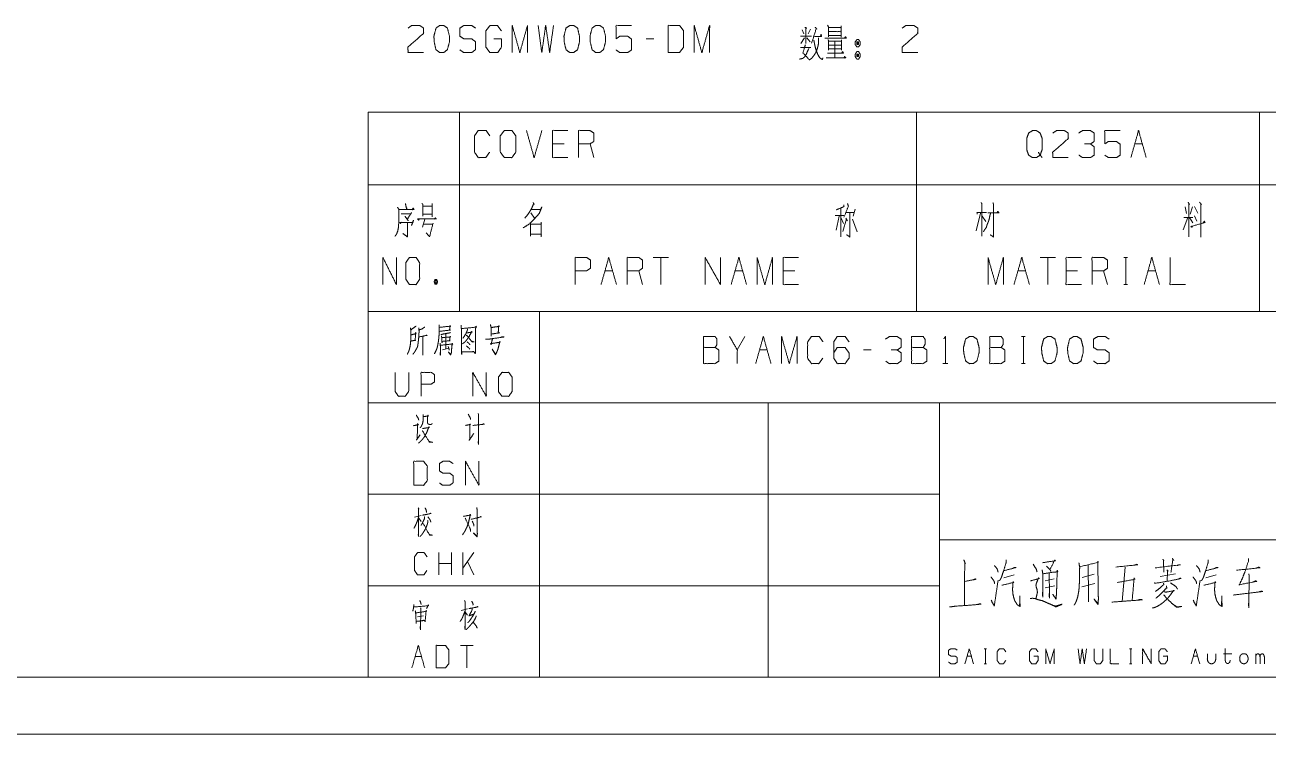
# Model space of a CAD drawing. Header units: millimetres. Extents: x 0 to 420, y 0 to 297.
# Drawn here: x 204.9 to 313.8, y 0 to 62.1 of the extents above; entities that cross this region are included whole.
import ezdxf

# ---------------------------------------------------------------- set-up
doc = ezdxf.new("R2010")
doc.units = ezdxf.units.MM
doc.layers.add('101', color=7, linetype='Continuous', true_color=0xffffff)

msp = doc.modelspace()

# ---------------------------------------------------------------- linework, layer by layer
at = {"layer": '101', "color": 72, "linetype": 'Continuous', "lineweight": 18}
for p, q in [((273.17, 60.98), (272.85, 60.48)), ((272.97, 61.68), (273.13, 61.33)), ((273.4, 60.96), (273.68, 60.63)), ((273.72, 61.73), (273.49, 61.33)), ((259.99, 60.88), (259.32, 60.88)), ((272.82, 60.11), (273.73, 60.11)), ((235, 54.46), (243, 54.46)), ((235, 54.46), (235, 48.11)), ((243, 54.46), (283, 54.46)), ((243, 54.46), (243, 48.11)), ((283, 54.46), (283, 48.11)), ((283, 54.46), (313, 54.46)), ((313, 54.46), (338, 54.46)), ((313, 54.46), (313, 48.11)), ((252.14, 51.68), (251.13, 51.68)), ((254.75, 50.48), (254.41, 51.68)), ((302.09, 51.68), (302.76, 51.68)), ((235, 48.11), (235, 37)), ((235, 48.11), (243, 48.11)), ((243, 48.11), (283, 48.11)), ((243, 48.11), (243, 37)), ((283, 48.11), (313, 48.11)), ((283, 48.11), (283, 37)), ((313, 48.11), (313, 37)), ((313, 48.11), (338, 48.11)), ((239.76, 46.22), (240.58, 46.22)), ((240.59, 46.45), (240.59, 45.3)), ((276.35, 46.08), (276.35, 43.55)), ((277.63, 45.98), (277.45, 45.35)), ((306.49, 46.18), (306.62, 45.6)), ((307.15, 46.18), (306.94, 45.53)), ((307.33, 46.2), (307.61, 45.62)), ((239.76, 45.53), (240.58, 45.53)), ((239.95, 45.08), (239.76, 44.38)), ((239.81, 44.65), (240.59, 44.65)), ((249.23, 45.65), (249.55, 45.17)), ((275.88, 45.4), (276.64, 45.4)), ((276.21, 45.35), (275.95, 44.13)), ((276.39, 45.17), (276.6, 44.7)), ((276.87, 45.12), (276.55, 44)), ((276.78, 45.68), (277.56, 45.68)), ((276.8, 45.17), (276.94, 44.95)), ((277.38, 45.08), (277.79, 43.98)), ((288.6, 45.62), (288.21, 44.08)), ((288.74, 45.35), (289.04, 44.9)), ((306.72, 45.25), (306.32, 44.17)), ((306.37, 45.25), (307.18, 45.25)), ((306.87, 45.25), (307.18, 44.77)), ((307.31, 45.37), (307.52, 44.92)), ((261.28, 41.74), (259.94, 41.74)), ((260.61, 41.74), (260.61, 39.36)), ((295.14, 41.74), (293.8, 41.74)), ((294.47, 41.74), (294.47, 39.36)), ((301.12, 41.74), (301.46, 41.74)), ((301.3, 41.74), (301.3, 39.36)), ((255.72, 40.56), (256.39, 40.56)), ((259, 39.36), (258.67, 40.56)), ((267.1, 40.56), (267.77, 40.56)), ((272.33, 40.56), (271.32, 40.56)), ((291.86, 40.56), (292.53, 40.56)), ((297.08, 40.56), (296.08, 40.56)), ((299.7, 39.36), (299.36, 40.56)), ((303.24, 40.56), (303.91, 40.56)), ((240.85, 39.81), (240.99, 39.39)), ((301.12, 39.36), (301.46, 39.36)), ((235, 37), (243, 37)), ((243, 37), (283, 37)), ((283, 37), (313, 37)), ((313, 37), (338, 37)), ((241.79, 35.05), (241.78, 33.74)), ((241.5, 33.66), (242.04, 33.81)), ((267.97, 34.81), (267.3, 33.64)), ((292.17, 34.81), (292.5, 34.81)), ((292.34, 34.81), (292.34, 32.44)), ((269.24, 33.64), (269.91, 33.64)), ((279.02, 33.64), (278.35, 33.64)), ((285.3, 32.44), (285.72, 32.44)), ((292.17, 32.44), (292.5, 32.44)), ((239.62, 19.15), (239.06, 19.01)), ((239.43, 18.9), (239.63, 18.63)), ((241.17, 13.94), (241.17, 15.91)), ((242.28, 13.94), (242.28, 15.91)), ((243.29, 13.94), (243.29, 15.91)), ((244.25, 15.91), (243.29, 14.54)), ((242.28, 14.94), (241.17, 14.94)), ((244.25, 13.94), (243.7, 15.12)), ((301.25, 14.63), (300.98, 11.62)), ((290.64, 13.69), (291.54, 13.94)), ((294.25, 13.42), (295.03, 13.59)), ((297.47, 12.9), (298.59, 13.18)), ((298.54, 14.01), (297.49, 13.73)), ((304.3, 13.8), (305.66, 14.04)), ((308.32, 13.69), (309.22, 13.94)), ((294.25, 12.8), (295.08, 13)), ((243.7, 10.96), (243.12, 10.84)), ((239.32, 10.28), (239.85, 10.36)), ((243.49, 10.67), (243.68, 10.43)), ((244.18, 7.77), (243.07, 7.77)), ((243.62, 7.77), (243.62, 5.8)), ((239.1, 6.79), (239.66, 6.79)), ((287.41, 6.84), (287.78, 6.84)), ((288.91, 7.48), (289.1, 7.48)), ((289.01, 7.48), (289.01, 6.17)), ((301.64, 7.48), (301.83, 7.48)), ((301.74, 7.48), (301.74, 6.17)), ((307.21, 6.84), (307.58, 6.84)), ((309.85, 7.04), (310.59, 7.04)), ((312.68, 6.17), (312.68, 7.04)), ((288.91, 6.17), (289.1, 6.17)), ((301.64, 6.17), (301.83, 6.17))]:
    msp.add_line(p, q, dxfattribs=at)
at = {"layer": '101', "color": 133, "linetype": 'Continuous', "lineweight": 18}
for p, q in [((235, 37), (235, 5)), ((235, 37), (415, 37)), ((250, 37), (250, 5)), ((235, 29), (415, 29)), ((270, 29), (270, 5)), ((285, 29), (285, 5)), ((235, 21), (285, 21)), ((285, 17), (394, 17)), ((235, 13), (285, 13)), ((25, 5), (415, 5)), ((235, 5), (415, 5)), ((0, 0), (420, 0))]:
    msp.add_line(p, q, dxfattribs=at)
at = {"layer": '101', "color": 72, "linetype": 'Continuous', "lineweight": 18}
for points, knots in [([(238.49, 61.83), (238.81, 62.06), (239.5, 62.06), (239.84, 61.83), (239.84, 61.36), (238.47, 60.16), (238.49, 59.68), (239.84, 59.68)], [0, 0, 0.069694, 0.192979, 0.265274, 0.350227, 0.67474, 0.759752, 1, 1]), ([(241.6, 59.68), (241.93, 59.93), (242.11, 60.63), (242.11, 61.11), (241.93, 61.83), (241.6, 62.06), (241.26, 62.06), (240.93, 61.83), (240.75, 61.11), (240.77, 60.63), (240.93, 59.93), (241.26, 59.68), (241.6, 59.68)], [0, 0, 0.067527, 0.183972, 0.260584, 0.380944, 0.446143, 0.500306, 0.565505, 0.685864, 0.762529, 0.87831, 0.945837, 1, 1]), ([(243.03, 59.91), (243.36, 59.68), (244.05, 59.68), (244.39, 59.93), (244.39, 60.63), (244.05, 60.88), (243.38, 60.88), (243.03, 61.11), (243.03, 61.83), (243.38, 62.06), (244.05, 62.06), (244.39, 61.83)], [0, 0, 0.068034, 0.184053, 0.254519, 0.372335, 0.442801, 0.555845, 0.62637, 0.748394, 0.818919, 0.931963, 1, 1]), ([(245.99, 60.88), (246.66, 60.88), (246.66, 60.16), (246.33, 59.68), (245.64, 59.68), (245.3, 60.16), (245.3, 61.58), (245.66, 62.06), (246.31, 62.06), (246.65, 61.58)], [0, 0, 0.103295, 0.214796, 0.304262, 0.410275, 0.49974, 0.718896, 0.809956, 0.910534, 1, 1]), ([(247.6, 59.68), (247.6, 62.06), (248.27, 59.68), (248.94, 62.06), (248.94, 59.68)], [0, 0, 0.245192, 0.5, 0.754808, 1, 1]), ([(249.87, 62.06), (250.19, 59.68), (250.53, 62.06), (250.88, 59.68), (251.22, 62.06)], [0, 0, 0.249746, 0.499742, 0.750003, 1, 1]), ([(252.98, 59.68), (253.32, 59.93), (253.49, 60.63), (253.49, 61.11), (253.32, 61.83), (252.98, 62.06), (252.65, 62.06), (252.31, 61.83), (252.13, 61.11), (252.15, 60.63), (252.31, 59.93), (252.65, 59.68), (252.98, 59.68)], [0, 0, 0.067527, 0.183972, 0.260584, 0.380944, 0.446143, 0.500306, 0.565505, 0.685864, 0.762529, 0.87831, 0.945837, 1, 1]), ([(255.26, 59.68), (255.59, 59.93), (255.77, 60.63), (255.77, 61.11), (255.59, 61.83), (255.26, 62.06), (254.92, 62.06), (254.59, 61.83), (254.41, 61.11), (254.43, 60.63), (254.59, 59.93), (254.92, 59.68), (255.26, 59.68)], [0, 0, 0.067527, 0.183973, 0.260585, 0.380944, 0.446144, 0.500307, 0.565506, 0.685865, 0.76253, 0.87831, 0.945837, 1, 1]), ([(256.69, 59.91), (257.02, 59.68), (257.71, 59.68), (258.05, 59.91), (258.05, 60.86), (257.71, 61.11), (257.02, 61.11), (256.69, 60.88), (256.69, 62.06), (258.05, 62.06)], [0, 0, 0.062227, 0.168342, 0.230571, 0.376816, 0.441267, 0.547382, 0.609609, 0.79049, 1, 1]), ([(261.26, 59.68), (262.25, 59.68), (262.6, 60.16), (262.6, 61.58), (262.25, 62.06), (261.26, 62.06), (261.26, 59.68)], [0, 0, 0.142136, 0.227161, 0.43179, 0.516815, 0.658951, 1, 1]), ([(263.53, 59.68), (263.53, 62.06), (264.2, 59.68), (264.88, 62.06), (264.88, 59.68)], [0, 0, 0.245192, 0.5, 0.754808, 1, 1]), ([(275.2, 62.08), (275.29, 61.91), (275.29, 61.06), (275.29, 61.18), (276.38, 61.18), (276.38, 61.03), (276.38, 62.01), (276.38, 61.88), (275.29, 61.88), (276.38, 61.88), (276.38, 61.51), (275.29, 61.51)], [0, 0, 0.027306, 0.1457, 0.16311, 0.315747, 0.33664, 0.472444, 0.489855, 0.642493, 0.79513, 0.847363, 1, 1]), ([(281.74, 61.83), (282.06, 62.06), (282.75, 62.06), (283.09, 61.83), (283.09, 61.36), (281.73, 60.16), (281.74, 59.68), (283.09, 59.68)], [0, 0, 0.069694, 0.192979, 0.265274, 0.350227, 0.67474, 0.759752, 1, 1]), ([(273.22, 61.88), (273.38, 61.81), (273.31, 61.86), (273.31, 60.46), (273.31, 61.11), (272.82, 61.11), (273.81, 61.11)], [0, 0, 0.046317, 0.069125, 0.437819, 0.608999, 0.739331, 1, 1]), ([(274.42, 60.98), (274.42, 60.68), (274.39, 60.36), (274.3, 60.01), (274.16, 59.66), (274, 59.41), (273.82, 59.18), (273.58, 59.03)], [0, 0, 0.134096, 0.280226, 0.441582, 0.610315, 0.742769, 0.870658, 1, 1]), ([(274.11, 61.91), (274.27, 61.73), (274.21, 61.78), (273.81, 60.51)], [0, 0, 0.14354, 0.187781, 1, 1]), ([(274.07, 61.08), (274.67, 61.08), (274.64, 61.28), (274.57, 61.16)], [0, 0, 0.634136, 0.84846, 1, 1]), ([(274.97, 60.93), (276.86, 60.93), (276.77, 61.08), (276.68, 60.93)], [0, 0, 0.844516, 0.922256, 1, 1]), ([(273.56, 60.03), (273.42, 59.73), (273.33, 59.51), (273.17, 59.28), (273.01, 59.16), (272.75, 59.11)], [0, 0, 0.251052, 0.434042, 0.642623, 0.795771, 1, 1]), ([(273.26, 60.36), (273.05, 59.66), (273.58, 59.08)], [0, 0, 0.483235, 1, 1]), ([(274, 60.76), (274.05, 60.51), (274.11, 60.21), (274.21, 59.86), (274.35, 59.51), (274.51, 59.23), (274.74, 59.06), (274.8, 59.23)], [0, 0, 0.122117, 0.267689, 0.442437, 0.622811, 0.774618, 0.912627, 1, 1]), ([(275.25, 60.83), (275.29, 60.71), (275.29, 59.88), (275.29, 60.01), (276.42, 60.01), (276.42, 59.88), (276.42, 60.81), (276.42, 60.68), (275.29, 60.68), (275.29, 60.33), (276.42, 60.33), (275.85, 60.33), (275.85, 60.68), (275.85, 59.18), (275.85, 59.63), (275.18, 59.63), (276.59, 59.63), (276.51, 59.78), (276.44, 59.63)], [0, 0, 0.011506, 0.084582, 0.095654, 0.195852, 0.206924, 0.288857, 0.299929, 0.400127, 0.431129, 0.531327, 0.581425, 0.612427, 0.745292, 0.785151, 0.844644, 0.96989, 0.985311, 1, 1]), ([(277.92, 60.81), (277.76, 60.81), (277.62, 60.61), (277.62, 60.38), (277.76, 60.18), (277.92, 60.18), (278.06, 60.38), (278.06, 60.61), (277.92, 60.81)], [0, 0, 0.091012, 0.231141, 0.359867, 0.499993, 0.591006, 0.731139, 0.859864, 1, 1]), ([(277.76, 60.38), (277.92, 60.38), (277.76, 60.61), (277.76, 60.38)], [0, 0, 0.241164, 0.658904, 1, 1]), ([(277.92, 60.38), (277.92, 60.61), (277.76, 60.61)], [0, 0, 0.585813, 1, 1]), ([(275.07, 59.23), (276.79, 59.23), (276.7, 59.33), (276.63, 59.18)], [0, 0, 0.85138, 0.91765, 1, 1]), ([(278.06, 59.53), (277.92, 59.76), (277.76, 59.76), (277.62, 59.53), (277.62, 59.33), (277.76, 59.11), (277.92, 59.11), (278.06, 59.33), (278.06, 59.53)], [0, 0, 0.149201, 0.238515, 0.38771, 0.499998, 0.649195, 0.738509, 0.887713, 1, 1]), ([(277.76, 59.53), (277.76, 59.33), (277.92, 59.33)], [0, 0, 0.556976, 1, 1]), ([(277.92, 59.53), (277.76, 59.53), (277.92, 59.33), (277.92, 59.53)], [0, 0, 0.258824, 0.674604, 1, 1]), ([(245.62, 50.95), (245.29, 50.48), (244.63, 50.48), (244.3, 50.95), (244.3, 52.38), (244.63, 52.85), (245.31, 52.85), (245.64, 52.38)], [0, 0, 0.11457, 0.243368, 0.357935, 0.638584, 0.753151, 0.88543, 1, 1]), ([(246.91, 50.48), (247.58, 50.48), (247.92, 50.95), (247.92, 52.38), (247.58, 52.85), (246.91, 52.85), (246.56, 52.38), (246.56, 50.95), (246.91, 50.48)], [0, 0, 0.102684, 0.191619, 0.409477, 0.498411, 0.601095, 0.691619, 0.909477, 1, 1]), ([(252.47, 50.48), (251.13, 50.48), (251.13, 52.85), (252.47, 52.85)], [0, 0, 0.26539, 0.73461, 1, 1]), ([(253.41, 50.48), (253.41, 52.85), (254.41, 52.85), (254.75, 52.63), (254.75, 51.9), (254.41, 51.68), (253.41, 51.68)], [0, 0, 0.400952, 0.571033, 0.639278, 0.761674, 0.829918, 1, 1]), ([(293.65, 50.95), (293.81, 50.7), (293.48, 50.48), (293.14, 50.48), (292.8, 50.7), (292.63, 51.18), (292.63, 52.15), (292.8, 52.63), (293.14, 52.85), (293.48, 52.85), (293.81, 52.63), (293.99, 52.15), (293.99, 51.2), (293.81, 50.7), (293.99, 50.48)], [0, 0, 0.043279, 0.102317, 0.151367, 0.210407, 0.284429, 0.426831, 0.500853, 0.559894, 0.608944, 0.667982, 0.742004, 0.880755, 0.958211, 1, 1]), ([(294.92, 52.63), (295.24, 52.85), (295.93, 52.85), (296.27, 52.63), (296.27, 52.15), (294.9, 50.95), (294.92, 50.48), (296.27, 50.48)], [0, 0, 0.069691, 0.192979, 0.265274, 0.350227, 0.674741, 0.759752, 1, 1]), ([(298.21, 51.68), (298.54, 51.9), (298.54, 52.63), (298.21, 52.85), (297.52, 52.85), (297.18, 52.63)], [0, 0, 0.153872, 0.429851, 0.583723, 0.846122, 1, 1]), ([(299.46, 50.7), (299.79, 50.48), (300.48, 50.48), (300.82, 50.7), (300.82, 51.65), (300.48, 51.9), (299.79, 51.9), (299.46, 51.68), (299.46, 52.85), (300.82, 52.85)], [0, 0, 0.062229, 0.168345, 0.230571, 0.376816, 0.441264, 0.547379, 0.609609, 0.79049, 1, 1]), ([(297.2, 50.7), (297.52, 50.48), (298.21, 50.48), (298.54, 50.7), (298.54, 51.43), (298.21, 51.68), (297.69, 51.68)], [0, 0, 0.124123, 0.34369, 0.472445, 0.703376, 0.836727, 1, 1]), ([(237.56, 46.13), (237.69, 45.95), (237.66, 44.45), (237.59, 44.08), (237.48, 43.78), (237.34, 43.6)], [0, 0, 0.081566, 0.649824, 0.793832, 0.914832, 1, 1]), ([(237.7, 45.95), (239.01, 45.95), (238.93, 46.08), (238.85, 45.9)], [0, 0, 0.79327, 0.883171, 1, 1]), ([(238.25, 46.45), (238.36, 46), (238.39, 46.08), (238.35, 45.9)], [0, 0, 0.638265, 0.750293, 1, 1]), ([(239.7, 46.47), (239.78, 46.38), (239.78, 45.35)], [0, 0, 0.110318, 1, 1]), ([(249.32, 45.95), (250.08, 45.95), (250.2, 46.18), (249.97, 45.6), (249.55, 45.12), (249.14, 44.7), (248.56, 44.33)], [0, 0, 0.213824, 0.286066, 0.460275, 0.639447, 0.80491, 1, 1]), ([(249.43, 46.55), (249.53, 46.38), (249.48, 46.45), (249.28, 45.98), (249.05, 45.62), (248.7, 45.17)], [0, 0, 0.113643, 0.164652, 0.449685, 0.682203, 1, 1]), ([(276.64, 46.35), (276.64, 46.2), (275.95, 45.9)], [0, 0, 0.166335, 1, 1]), ([(276.94, 46.47), (277.03, 46.22), (276.64, 45.28)], [0, 0, 0.205285, 1, 1]), ([(288.64, 46.55), (288.71, 46.45), (288.71, 43.6)], [0, 0, 0.041199, 1, 1]), ([(289.22, 45.65), (290.21, 45.65), (290.12, 45.78), (290.01, 45.65)], [0, 0, 0.757413, 0.874554, 1, 1]), ([(289.68, 46.53), (289.73, 46.38), (289.73, 43.53), (289.43, 43.73)], [0, 0, 0.047209, 0.892896, 1, 1]), ([(306.76, 46.58), (306.87, 46.38), (306.81, 46.45), (306.81, 43.55)], [0, 0, 0.070344, 0.098885, 1, 1]), ([(307.75, 46.58), (307.93, 46.38), (307.86, 46.45), (307.86, 43.53)], [0, 0, 0.081006, 0.11229, 1, 1]), ([(237.91, 44.83), (237.81, 44.7), (237.77, 44.8), (238.91, 44.8), (238.96, 45), (238.79, 44.55)], [0, 0, 0.074524, 0.127161, 0.67261, 0.770465, 1, 1]), ([(237.89, 45.55), (238.71, 45.55), (238.8, 45.68), (238.41, 45.08), (238.5, 44.95), (238.22, 45.35)], [0, 0, 0.349352, 0.41636, 0.723317, 0.790325, 1, 1]), ([(238.44, 44.83), (238.44, 43.55), (238.03, 43.83)], [0, 0, 0.721581, 1, 1]), ([(239.46, 45.08), (239.41, 45), (239.32, 45.12), (240.97, 45.12), (240.87, 45.2), (240.76, 45.08)], [0, 0, 0.040633, 0.112439, 0.86841, 0.923643, 1, 1]), ([(240.67, 44.73), (240.37, 43.55), (240.07, 43.9)], [0, 0, 0.725031, 1, 1]), ([(249.16, 44.8), (249.21, 44.73), (249.21, 43.6), (249.21, 43.78), (250.15, 43.78), (250.15, 43.55), (250.15, 44.83), (250.15, 44.65), (249.25, 44.65)], [0, 0, 0.018725, 0.248079, 0.283757, 0.474741, 0.520613, 0.780549, 0.816226, 1, 1]), ([(277.15, 45.68), (277.15, 43.53), (276.87, 43.73)], [0, 0, 0.861245, 1, 1]), ([(288.3, 45.53), (288.28, 45.68), (289.1, 45.68)], [0, 0, 0.156667, 1, 1]), ([(289.47, 45.62), (289.4, 45.37), (289.36, 45.15), (289.29, 44.9), (289.18, 44.65), (289.1, 44.38), (288.95, 44.17), (288.85, 43.98)], [0, 0, 0.146031, 0.274053, 0.420084, 0.572724, 0.735083, 0.872755, 1, 1]), ([(307.15, 44.5), (307.1, 44.38), (306.99, 44.45), (308.23, 44.8), (308.17, 44.92), (308.1, 44.77)], [0, 0, 0.073272, 0.143369, 0.837239, 0.91051, 1, 1]), ([(236.28, 39.36), (236.28, 41.74), (237.47, 39.36), (237.47, 41.74)], [0, 0, 0.320621, 0.679379, 1, 1]), ([(238.6, 39.36), (239.2, 39.36), (239.5, 39.84), (239.5, 41.26), (239.2, 41.74), (238.6, 41.74), (238.29, 41.26), (238.29, 39.84), (238.6, 39.36)], [0, 0, 0.094594, 0.183574, 0.409674, 0.498654, 0.593248, 0.683574, 0.909674, 1, 1]), ([(253.11, 39.36), (253.11, 41.74), (254.11, 41.74), (254.45, 41.51), (254.45, 40.79), (254.1, 40.56), (253.11, 40.56)], [0, 0, 0.401146, 0.571314, 0.639588, 0.762043, 0.832817, 1, 1]), ([(257.66, 39.36), (257.66, 41.74), (258.67, 41.74), (259, 41.51), (259, 40.79), (258.67, 40.56), (257.66, 40.56)], [0, 0, 0.400952, 0.571034, 0.639278, 0.761674, 0.829918, 1, 1]), ([(264.49, 39.36), (264.49, 41.74), (265.83, 39.36), (265.83, 41.74)], [0, 0, 0.317574, 0.682426, 1, 1]), ([(269.04, 39.36), (269.04, 41.74), (269.71, 39.36), (270.38, 41.74), (270.38, 39.36)], [0, 0, 0.245192, 0.5, 0.754808, 1, 1]), ([(272.66, 39.36), (271.32, 39.36), (271.32, 41.74), (272.66, 41.74)], [0, 0, 0.26539, 0.73461, 1, 1]), ([(289.25, 39.36), (289.25, 41.74), (289.92, 39.36), (290.59, 41.74), (290.59, 39.36)], [0, 0, 0.245192, 0.5, 0.754808, 1, 1]), ([(297.42, 39.36), (296.08, 39.36), (296.08, 41.74), (297.42, 41.74)], [0, 0, 0.26539, 0.73461, 1, 1]), ([(298.35, 39.36), (298.35, 41.74), (299.36, 41.74), (299.7, 41.51), (299.7, 40.79), (299.36, 40.56), (298.35, 40.56)], [0, 0, 0.400952, 0.571034, 0.639278, 0.761674, 0.829918, 1, 1]), ([(305.18, 41.74), (305.18, 39.36), (306.53, 39.36)], [0, 0, 0.638733, 1, 1]), ([(240.85, 39.39), (240.99, 39.39), (241.07, 39.61), (240.99, 39.81), (240.85, 39.81), (240.77, 39.61), (240.85, 39.39), (240.99, 39.81)], [0, 0, 0.086283, 0.23189, 0.363169, 0.449452, 0.580731, 0.726338, 1, 1]), ([(239.2, 35.73), (239.14, 35.69), (238.72, 35.4), (238.69, 35.58), (238.73, 35.4), (238.73, 34.83), (238.72, 34.47), (238.7, 34.23), (238.67, 33.99), (238.62, 33.77), (238.56, 33.55), (238.48, 33.39), (238.42, 33.26)], [0, 0, 0.024363, 0.186803, 0.243942, 0.302154, 0.485023, 0.597668, 0.675195, 0.753199, 0.825098, 0.898191, 0.953346, 1, 1]), ([(238.76, 34.41), (238.8, 34.43), (239.15, 34.5), (239.11, 34.47), (239.15, 35.16), (239.19, 35.07), (238.75, 34.96)], [0, 0, 0.022681, 0.239273, 0.269981, 0.676983, 0.732557, 1, 1]), ([(239.94, 35.64), (239.69, 35.47), (239.45, 35.4), (239.42, 35.58), (239.45, 35.31), (239.44, 35.05), (239.42, 34.76), (239.4, 34.52), (239.37, 34.3), (239.34, 34.05), (239.3, 33.88), (239.22, 33.74), (239.14, 33.59), (239.06, 33.46), (238.98, 33.35), (238.9, 33.26)], [0, 0, 0.096323, 0.172941, 0.229419, 0.31342, 0.396988, 0.487497, 0.564126, 0.634338, 0.711439, 0.768976, 0.817389, 0.871907, 0.92032, 0.962889, 1, 1]), ([(239.44, 34.78), (240.14, 34.92), (240.09, 34.94), (240.01, 34.89)], [0, 0, 0.834819, 0.895271, 1, 1]), ([(239.79, 34.83), (239.79, 33.19), (239.78, 33.3), (239.79, 33.48)], [0, 0, 0.849785, 0.907773, 1, 1]), ([(241.2, 35.84), (241.21, 35.64), (241.21, 35.29), (241.2, 34.96), (241.18, 34.74), (241.15, 34.45), (241.11, 34.21), (241.06, 33.94), (241, 33.74), (240.92, 33.55), (240.79, 33.3)], [0, 0, 0.076501, 0.212087, 0.339339, 0.424292, 0.535104, 0.630036, 0.733301, 0.813244, 0.895184, 1, 1]), ([(241.25, 35.62), (242.21, 35.73), (242.17, 35.78), (242.12, 35.38), (242.2, 35.38), (241.23, 35.27)], [0, 0, 0.39108, 0.416924, 0.577585, 0.60892, 1, 1]), ([(242.2, 35.18), (242.15, 35.14), (241.76, 35.07), (241.54, 35.03), (241.34, 34.98)], [0, 0, 0.07226, 0.516589, 0.766867, 1, 1]), ([(241.42, 34.87), (241.43, 34.72), (241.46, 34.27), (241.45, 34.39), (242.18, 34.45), (242.12, 34.45), (242.17, 34.85), (242.2, 34.78), (241.43, 34.72)], [0, 0, 0.056492, 0.217482, 0.258029, 0.525926, 0.548635, 0.694164, 0.720796, 1, 1]), ([(243.12, 35.8), (243.15, 35.51), (243.18, 33.24), (243.17, 33.48), (244.27, 33.48), (244.2, 33.5), (244.04, 33.48)], [0, 0, 0.069512, 0.617083, 0.675676, 0.942511, 0.962039, 1, 1]), ([(243.17, 35.51), (244.48, 35.64), (244.43, 35.71), (244.4, 35.51), (244.38, 33.52), (244.37, 33.3), (244.26, 33.48)], [0, 0, 0.32813, 0.348326, 0.398409, 0.893176, 0.948286, 1, 1]), ([(243.6, 35.16), (243.66, 35.14), (244.1, 35.2), (244.06, 35.27), (243.85, 34.85), (243.7, 34.63), (243.56, 34.45), (243.42, 34.3), (243.26, 34.19)], [0, 0, 0.033928, 0.260451, 0.302015, 0.540804, 0.679359, 0.795007, 0.902031, 1, 1]), ([(243.68, 35.49), (243.68, 35.38), (243.54, 35.05), (243.37, 34.78), (243.29, 34.67)], [0, 0, 0.119857, 0.510439, 0.853216, 1, 1]), ([(243.57, 34.92), (243.62, 34.92), (244.1, 34.34), (244.27, 34.34), (244.1, 34.39), (244.02, 34.43)], [0, 0, 0.037884, 0.645156, 0.784053, 0.927468, 1, 1]), ([(245.69, 35.86), (245.76, 35.6), (245.76, 34.83), (245.76, 35.03), (246.51, 35.14), (246.38, 35.14), (246.41, 35.69), (246.43, 35.78), (246.46, 35.71), (246.35, 35.69), (245.76, 35.6)], [0, 0, 0.076615, 0.294118, 0.350048, 0.563217, 0.598361, 0.753969, 0.779212, 0.799823, 0.831203, 1, 1]), ([(264.35, 33.86), (264.35, 34.81), (265.36, 34.81), (265.52, 34.59), (265.52, 34.11), (265.36, 33.86), (264.35, 33.86), (264.35, 32.44), (265.34, 32.44), (265.68, 32.66), (265.68, 33.64), (265.36, 33.86)], [0, 0, 0.115917, 0.238848, 0.272469, 0.330428, 0.366583, 0.489514, 0.663389, 0.784164, 0.833487, 0.952454, 1, 1]), ([(274.78, 32.91), (274.45, 32.44), (273.79, 32.44), (273.46, 32.91), (273.46, 34.34), (273.79, 34.81), (274.47, 34.81), (274.8, 34.34)], [0, 0, 0.11457, 0.243368, 0.357936, 0.638584, 0.753152, 0.88543, 1, 1]), ([(275.74, 33.39), (276.05, 33.86), (276.74, 33.86), (277.08, 33.39), (277.08, 32.91), (276.74, 32.44), (276.05, 32.44), (275.74, 32.91), (275.74, 34.34), (276.05, 34.81), (276.74, 34.81), (277.08, 34.34)], [0, 0, 0.076964, 0.169762, 0.248073, 0.312018, 0.39033, 0.483127, 0.560092, 0.751927, 0.828891, 0.921688, 1, 1]), ([(282.56, 33.86), (282.56, 34.81), (283.57, 34.81), (283.73, 34.59), (283.73, 34.11), (283.57, 33.86), (282.56, 33.86), (282.56, 32.44), (283.55, 32.44), (283.89, 32.66), (283.89, 33.64), (283.57, 33.86)], [0, 0, 0.115917, 0.238845, 0.272468, 0.330427, 0.366583, 0.489512, 0.663388, 0.78416, 0.833484, 0.952452, 1, 1]), ([(285.37, 34.61), (285.51, 34.81), (285.51, 32.44)], [0, 0, 0.09349, 1, 1]), ([(289.39, 33.86), (289.39, 34.81), (290.4, 34.81), (290.56, 34.59), (290.56, 34.11), (290.4, 33.86), (289.39, 33.86), (289.39, 32.44), (290.38, 32.44), (290.72, 32.66), (290.72, 33.64), (290.4, 33.86)], [0, 0, 0.115917, 0.238847, 0.27247, 0.330428, 0.366585, 0.489515, 0.66339, 0.784165, 0.833487, 0.952454, 1, 1]), ([(241.29, 34.23), (241.31, 34.03), (241.32, 33.52), (241.31, 33.19), (241.29, 33.28), (241.32, 33.5)], [0, 0, 0.147471, 0.523365, 0.768668, 0.835023, 1, 1]), ([(241.32, 34.05), (242.39, 34.16), (242.35, 34.23), (242.34, 34.12), (242.29, 33.61), (242.28, 33.41), (242.21, 33.19), (242.01, 33.48), (242.23, 33.26)], [0, 0, 0.374083, 0.399749, 0.43883, 0.61759, 0.687459, 0.767887, 0.891105, 1, 1]), ([(242, 33.94), (242.06, 33.77), (242.09, 33.63)], [0, 0, 0.579215, 1, 1]), ([(243.59, 33.99), (243.79, 33.83), (243.88, 33.72)], [0, 0, 0.637944, 1, 1]), ([(243.65, 34.36), (243.82, 34.21), (243.9, 34.1)], [0, 0, 0.630834, 1, 1]), ([(245.27, 34.58), (245.48, 34.58), (245.88, 34.63), (246.88, 34.78), (246.77, 34.8), (246.61, 34.76)], [0, 0, 0.107045, 0.322389, 0.855631, 0.914429, 1, 1]), ([(245.87, 34.63), (245.76, 34.1), (245.72, 34.19), (246.55, 34.32), (246.51, 34.41), (246.51, 34.32), (246.41, 33.94), (246.35, 33.7), (246.27, 33.5), (246.21, 33.35), (246.16, 33.24), (246.13, 33.22), (245.85, 33.72), (246.15, 33.26)], [0, 0, 0.136367, 0.159976, 0.371153, 0.396349, 0.418608, 0.516111, 0.579315, 0.633124, 0.675136, 0.705359, 0.714999, 0.861275, 1, 1]), ([(267.3, 32.44), (267.3, 33.64), (266.63, 34.81)], [0, 0, 0.469959, 1, 1]), ([(268.91, 32.44), (269.58, 34.81), (270.25, 32.44)], [0, 0, 0.500001, 1, 1]), ([(271.18, 32.44), (271.18, 34.81), (271.85, 32.44), (272.53, 34.81), (272.53, 32.44)], [0, 0, 0.245192, 0.5, 0.754808, 1, 1]), ([(281.3, 33.64), (281.63, 33.86), (281.63, 34.59), (281.3, 34.81), (280.61, 34.81), (280.27, 34.59)], [0, 0, 0.153876, 0.429852, 0.583729, 0.846124, 1, 1]), ([(287.95, 32.44), (288.28, 32.69), (288.46, 33.39), (288.46, 33.86), (288.28, 34.59), (287.95, 34.81), (287.61, 34.81), (287.28, 34.59), (287.1, 33.86), (287.12, 33.39), (287.28, 32.69), (287.61, 32.44), (287.95, 32.44)], [0, 0, 0.067524, 0.183971, 0.260583, 0.380943, 0.446139, 0.500306, 0.565503, 0.685862, 0.762528, 0.878309, 0.945833, 1, 1]), ([(294.78, 32.44), (295.11, 32.69), (295.29, 33.39), (295.29, 33.86), (295.11, 34.59), (294.78, 34.81), (294.44, 34.81), (294.11, 34.59), (293.93, 33.86), (293.95, 33.39), (294.11, 32.69), (294.44, 32.44), (294.78, 32.44)], [0, 0, 0.067527, 0.183973, 0.260585, 0.380944, 0.446144, 0.500307, 0.565506, 0.685865, 0.76253, 0.87831, 0.945837, 1, 1]), ([(297.05, 32.44), (297.39, 32.69), (297.57, 33.39), (297.57, 33.86), (297.39, 34.59), (297.05, 34.81), (296.72, 34.81), (296.38, 34.59), (296.21, 33.86), (296.22, 33.39), (296.38, 32.69), (296.72, 32.44), (297.05, 32.44)], [0, 0, 0.067524, 0.183971, 0.260583, 0.380943, 0.446139, 0.500306, 0.565503, 0.685862, 0.762528, 0.878309, 0.945833, 1, 1]), ([(298.48, 32.66), (298.82, 32.44), (299.51, 32.44), (299.84, 32.69), (299.84, 33.39), (299.51, 33.64), (298.84, 33.64), (298.48, 33.86), (298.48, 34.59), (298.84, 34.81), (299.51, 34.81), (299.84, 34.59)], [0, 0, 0.068037, 0.184056, 0.254519, 0.372335, 0.442798, 0.555843, 0.62637, 0.748394, 0.818922, 0.931966, 1, 1]), ([(280.29, 32.66), (280.61, 32.44), (281.3, 32.44), (281.63, 32.66), (281.63, 33.39), (281.3, 33.64), (280.78, 33.64)], [0, 0, 0.124123, 0.343689, 0.472449, 0.703378, 0.836735, 1, 1]), ([(237.36, 31.68), (237.36, 30), (237.64, 29.58), (238.23, 29.58), (238.54, 30), (238.54, 31.68)], [0, 0, 0.33715, 0.438599, 0.557782, 0.66285, 1, 1]), ([(239.62, 29.58), (239.62, 31.68), (240.51, 31.68), (240.81, 31.48), (240.81, 30.84), (240.49, 30.64), (239.62, 30.64)], [0, 0, 0.401145, 0.571312, 0.639588, 0.762043, 0.832818, 1, 1]), ([(244.15, 29.58), (244.15, 31.68), (245.33, 29.58), (245.33, 31.68)], [0, 0, 0.317575, 0.682425, 1, 1]), ([(246.71, 29.58), (247.3, 29.58), (247.59, 30), (247.59, 31.26), (247.3, 31.68), (246.71, 31.68), (246.39, 31.26), (246.39, 30), (246.71, 29.58)], [0, 0, 0.102684, 0.19162, 0.409478, 0.498414, 0.601098, 0.69162, 0.909478, 1, 1]), ([(239.2, 27.94), (239.39, 27.63), (239.42, 27.5)], [0, 0, 0.726452, 1, 1]), ([(239.81, 27.98), (239.82, 27.78), (239.82, 27.56), (239.79, 27.37), (239.75, 27.17), (239.68, 27.03), (239.62, 26.92), (239.54, 26.81)], [0, 0, 0.161539, 0.340478, 0.503498, 0.668955, 0.787647, 0.890428, 1, 1]), ([(239.84, 27.81), (240.26, 27.85), (240.23, 27.92), (240.18, 27.74), (240.18, 27.59), (240.18, 27.3), (240.2, 27.23), (240.23, 27.17), (240.29, 27.14), (240.37, 27.12), (240.48, 27.12), (240.54, 27.14), (240.59, 27.19)], [0, 0, 0.256861, 0.301243, 0.412007, 0.505689, 0.679669, 0.720918, 0.765306, 0.805452, 0.854617, 0.920845, 0.960991, 1, 1]), ([(243.74, 28.03), (243.93, 27.7), (243.96, 27.56)], [0, 0, 0.736529, 1, 1]), ([(244.63, 28.09), (244.65, 27.94), (244.65, 25.36), (244.63, 25.53), (244.65, 25.75)], [0, 0, 0.049515, 0.872926, 0.929447, 1, 1]), ([(238.96, 27.01), (239.39, 27.1), (239.32, 27.19), (239.31, 27.01), (239.29, 25.84), (239.21, 25.75), (239.54, 26.22)], [0, 0, 0.167422, 0.209474, 0.278414, 0.733408, 0.779231, 1, 1]), ([(239.75, 26.75), (240.35, 26.86), (240.31, 26.92), (240.17, 26.53), (240.09, 26.35), (240.01, 26.2), (239.89, 26), (239.75, 25.82), (239.6, 25.67), (239.5, 25.55), (239.4, 25.49)], [0, 0, 0.254941, 0.288363, 0.462053, 0.541623, 0.612966, 0.709673, 0.80267, 0.888733, 0.952733, 1, 1]), ([(239.73, 26.55), (239.76, 26.55), (240.34, 25.58), (240.63, 25.55), (240.34, 25.62), (240.26, 25.71)], [0, 0, 0.016597, 0.617583, 0.775731, 0.937327, 1, 1]), ([(243.51, 27.03), (243.94, 27.12), (243.91, 27.17), (243.88, 25.8), (243.82, 25.71), (244.24, 26.33)], [0, 0, 0.163595, 0.183435, 0.685805, 0.725489, 1, 1]), ([(244.15, 27.03), (245.16, 27.14), (245.1, 27.17), (244.97, 27.12)], [0, 0, 0.837047, 0.891364, 1, 1]), ([(238.98, 21.79), (239.85, 21.79), (240.17, 22.21), (240.17, 23.47), (239.85, 23.89), (238.98, 23.89), (238.98, 21.79)], [0, 0, 0.142136, 0.227161, 0.43179, 0.516816, 0.658952, 1, 1]), ([(241.23, 21.99), (241.52, 21.79), (242.13, 21.79), (242.43, 22.01), (242.43, 22.63), (242.13, 22.85), (241.54, 22.85), (241.23, 23.05), (241.23, 23.69), (241.54, 23.89), (242.13, 23.89), (242.43, 23.69)], [0, 0, 0.068036, 0.184055, 0.254519, 0.372335, 0.4428, 0.555844, 0.62637, 0.748394, 0.81892, 0.931964, 1, 1]), ([(243.51, 21.79), (243.51, 23.89), (244.69, 21.79), (244.69, 23.89)], [0, 0, 0.317575, 0.682425, 1, 1]), ([(239.37, 19.83), (239.44, 19.71), (239.41, 19.75), (239.41, 17.31), (239.38, 17.45), (239.41, 17.66)], [0, 0, 0.048142, 0.065074, 0.880813, 0.930182, 1, 1]), ([(239.97, 19.83), (240.06, 19.65), (240.09, 19.52), (240.09, 19.4)], [0, 0, 0.449924, 0.728677, 1, 1]), ([(244.5, 19.85), (244.53, 19.63), (244.53, 18.05), (244.55, 17.54), (244.53, 17.33), (244.52, 17.29), (244.2, 17.62), (244.52, 17.33)], [0, 0, 0.066217, 0.519982, 0.669307, 0.729162, 0.741827, 0.875056, 1, 1]), ([(239.41, 19.01), (239.32, 18.72), (239.22, 18.47), (239.12, 18.24), (239, 18.03)], [0, 0, 0.285939, 0.539663, 0.775435, 1, 1]), ([(240.2, 18.72), (240.22, 18.55), (240.13, 18.26), (240.04, 18.03), (239.94, 17.85), (239.76, 17.56), (239.66, 17.43), (239.53, 17.31)], [0, 0, 0.103476, 0.291956, 0.443856, 0.576191, 0.787107, 0.887318, 1, 1]), ([(239.94, 19.03), (239.92, 18.86), (239.78, 18.57), (239.68, 18.36), (239.62, 18.28)], [0, 0, 0.201933, 0.596284, 0.876828, 1, 1]), ([(239.75, 19.17), (240.49, 19.32), (240.44, 19.34), (240.36, 19.29)], [0, 0, 0.838754, 0.907252, 1, 1]), ([(240.22, 19.03), (240.39, 18.8), (240.44, 18.69), (240.49, 18.57)], [0, 0, 0.535199, 0.744449, 1, 1]), ([(243.33, 19.07), (243.98, 19.19), (243.93, 19.25), (243.89, 19.01), (243.83, 18.76), (243.77, 18.49), (243.65, 18.16), (243.52, 17.89), (243.51, 17.85), (243.39, 17.66), (243.25, 17.45)], [0, 0, 0.244428, 0.272774, 0.366789, 0.461906, 0.564547, 0.695473, 0.807142, 0.823507, 0.905515, 1, 1]), ([(243.48, 18.92), (243.87, 18.12), (243.95, 17.89), (243.96, 17.74)], [0, 0, 0.70022, 0.886543, 1, 1]), ([(244.01, 18.84), (244.05, 18.82), (244.9, 19.03), (244.84, 19.05), (244.78, 19.01)], [0, 0, 0.045965, 0.873307, 0.932104, 1, 1]), ([(244.11, 18.65), (244.24, 18.34), (244.25, 18.2)], [0, 0, 0.698424, 1, 1]), ([(239.81, 18.43), (239.85, 18.38), (240.36, 17.43), (240.64, 17.41), (240.38, 17.47), (240.3, 17.56)], [0, 0, 0.033497, 0.633662, 0.788434, 0.938664, 1, 1]), ([(240.14, 14.34), (239.87, 13.94), (239.32, 13.94), (239.05, 14.34), (239.05, 15.52), (239.32, 15.91), (239.88, 15.91), (240.16, 15.52)], [0, 0, 0.114569, 0.243366, 0.357935, 0.638584, 0.753153, 0.885431, 1, 1]), ([(287.13, 15.25), (287.27, 14.9), (287.23, 15.01), (287.2, 14.28), (287.2, 12.25), (287.18, 11.28)], [0, 0, 0.088891, 0.116032, 0.287978, 0.770794, 1, 1]), ([(290.83, 15.25), (290.83, 15.01), (290.59, 14.25), (290.42, 13.73), (290.25, 13.42)], [0, 0, 0.124612, 0.535976, 0.817159, 1, 1]), ([(294, 15.01), (295.13, 15.18), (295.1, 15.25), (294.66, 14.42), (294.37, 14.7), (294.69, 14.38), (294.74, 14.25)], [0, 0, 0.361753, 0.385074, 0.683733, 0.811934, 0.953357, 1, 1]), ([(304.54, 15.32), (304.64, 15.18), (304.59, 15.18), (304.64, 14.18)], [0, 0, 0.138589, 0.178592, 1, 1]), ([(305.37, 15.39), (305.51, 15.21), (305.42, 15.28), (305.25, 14.14)], [0, 0, 0.151118, 0.230947, 1, 1]), ([(308.51, 15.25), (308.51, 15.01), (308.27, 14.25), (308.1, 13.73), (307.93, 13.42)], [0, 0, 0.124612, 0.535976, 0.817159, 1, 1]), ([(312.05, 15.39), (312.05, 15.18), (311.73, 14.21), (311.51, 13.66), (311.24, 13.07), (311.2, 13.07), (312.76, 13.38), (312.66, 13.42), (312.44, 13.32)], [0, 0, 0.046524, 0.275032, 0.408545, 0.553501, 0.564465, 0.92219, 0.945453, 1, 1]), ([(289.81, 14.76), (290.03, 14.49), (290.08, 14.35), (290.13, 14.18)], [0, 0, 0.519919, 0.73571, 1, 1]), ([(290.66, 14.32), (291.71, 14.59), (291.54, 14.59), (291.37, 14.49)], [0, 0, 0.745411, 0.862774, 1, 1]), ([(293.2, 14.87), (293.47, 14.45), (293.54, 14.21)], [0, 0, 0.661595, 1, 1]), ([(293.98, 14.38), (294.05, 14.01), (294.05, 12), (294, 12.25), (294.05, 12.59)], [0, 0, 0.129595, 0.800553, 0.883167, 1, 1]), ([(294.05, 14.04), (294.93, 14.18), (295.35, 14.21), (295.3, 14.35), (295.27, 13.28), (295.25, 12.63), (295.22, 12.07), (295.2, 11.83), (294.91, 12.25)], [0, 0, 0.19844, 0.29133, 0.324006, 0.56283, 0.709269, 0.832622, 0.88681, 1, 1]), ([(297.2, 15.01), (297.27, 14.59), (297.25, 14.18), (297.25, 13.45), (297.22, 12.8), (297.17, 12.42), (297.1, 12.04), (296.98, 11.66), (296.88, 11.45), (296.78, 11.28)], [0, 0, 0.110336, 0.219176, 0.409317, 0.581468, 0.681885, 0.783317, 0.887931, 0.947989, 1, 1]), ([(297.27, 14.66), (298.91, 15.04), (298.86, 15.14), (298.86, 14.63), (298.88, 13.21), (298.88, 12.38), (298.91, 11.87), (298.88, 11.52), (298.88, 11.35), (298.52, 11.83), (298.86, 11.45)], [0, 0, 0.250211, 0.267275, 0.344454, 0.55544, 0.678925, 0.756189, 0.80777, 0.833496, 0.923863, 1, 1]), ([(298, 14.8), (298.05, 12.07), (298.05, 11.59), (298.03, 11.8), (298.05, 12.21)], [0, 0, 0.711345, 0.837386, 0.891777, 1, 1]), ([(300.42, 14.63), (302.34, 14.83), (302.25, 14.87), (302.08, 14.8)], [0, 0, 0.870762, 0.917258, 1, 1]), ([(303.88, 14.56), (306.08, 14.83), (305.95, 14.83), (305.81, 14.76)], [0, 0, 0.886329, 0.935184, 1, 1]), ([(304.9, 14.38), (305, 14.28), (304.95, 14.25), (304.93, 13.42)], [0, 0, 0.138047, 0.196037, 1, 1]), ([(307.49, 14.76), (307.71, 14.49), (307.76, 14.35), (307.81, 14.18)], [0, 0, 0.519919, 0.73571, 1, 1]), ([(308.34, 14.32), (309.39, 14.59), (309.22, 14.59), (309.05, 14.49)], [0, 0, 0.745418, 0.86277, 1, 1]), ([(310.98, 14.35), (313.05, 14.56), (312.95, 14.63), (312.68, 14.52)], [0, 0, 0.836554, 0.884532, 1, 1]), ([(287.23, 13.38), (288.2, 13.56), (288.13, 13.59), (287.96, 13.52)], [0, 0, 0.788943, 0.853361, 1, 1]), ([(289.52, 13.76), (289.74, 13.45), (289.79, 13.35), (289.83, 13.18)], [0, 0, 0.564231, 0.734008, 1, 1]), ([(289.52, 11.73), (289.79, 11.21), (290.13, 13.49)], [0, 0, 0.202025, 1, 1]), ([(290.44, 13.04), (291.49, 13.28), (291.44, 13.38), (291.42, 13.14), (291.4, 12.8), (291.4, 12.56), (291.42, 12.28), (291.52, 11.87), (291.59, 11.66), (291.69, 11.52), (291.79, 11.35), (291.91, 11.25), (292.05, 11.18), (292.03, 12.11), (292.01, 11.25)], [0, 0, 0.198341, 0.219427, 0.264158, 0.327895, 0.3724, 0.423461, 0.501845, 0.542306, 0.573453, 0.609975, 0.639452, 0.669269, 0.84099, 1, 1]), ([(292.96, 13.42), (293.74, 13.63), (293.66, 13.69), (293.59, 13.49), (293.47, 13.18), (293.44, 13.04), (293.47, 12.87), (293.54, 12.66), (293.57, 12.42), (293.49, 12.07), (293.44, 11.87)], [0, 0, 0.288064, 0.323943, 0.402265, 0.521269, 0.571261, 0.63341, 0.711732, 0.798322, 0.924133, 1, 1]), ([(294.61, 14.07), (294.61, 13.21), (294.64, 12.38), (294.64, 11.9), (294.59, 12.14), (294.64, 12.56)], [0, 0, 0.304008, 0.595981, 0.766226, 0.853067, 1, 1]), ([(300.56, 13.28), (302.1, 13.56), (302.03, 13.66), (301.86, 11.69)], [0, 0, 0.426351, 0.460965, 1, 1]), ([(303.78, 13.25), (303.86, 13.21), (303.9, 13.21), (305.15, 13.42), (306.15, 13.63), (306.08, 13.66), (305.91, 13.59)], [0, 0, 0.030219, 0.048442, 0.519512, 0.900991, 0.93121, 1, 1]), ([(304.61, 13.21), (304.64, 13.07), (304.59, 13.07), (304.3, 12.8), (303.9, 12.49)], [0, 0, 0.128573, 0.17333, 0.54243, 1, 1]), ([(305.22, 13.25), (305.71, 12.9), (305.83, 12.69)], [0, 0, 0.713213, 1, 1]), ([(307.2, 13.76), (307.42, 13.45), (307.47, 13.35), (307.51, 13.18)], [0, 0, 0.564239, 0.734012, 1, 1]), ([(307.2, 11.73), (307.47, 11.21), (307.81, 13.49)], [0, 0, 0.202027, 1, 1]), ([(308.12, 13.04), (309.17, 13.28), (309.12, 13.38), (309.1, 13.14), (309.08, 12.8), (309.08, 12.56), (309.1, 12.28), (309.2, 11.87), (309.27, 11.66), (309.37, 11.52), (309.47, 11.35), (309.59, 11.25), (309.73, 11.18), (309.71, 12.11), (309.68, 11.25)], [0, 0, 0.198341, 0.219426, 0.264158, 0.327895, 0.3724, 0.423461, 0.501845, 0.542305, 0.57345, 0.609972, 0.639449, 0.66927, 0.84099, 1, 1]), ([(312.07, 14.04), (312.1, 13.87), (312.07, 11.07), (312.05, 11.35), (312.07, 11.69)], [0, 0, 0.048504, 0.826565, 0.903707, 1, 1]), ([(304.69, 12.49), (304.76, 12.42), (305.54, 12.56), (305.49, 12.59), (305.2, 12.18), (305.03, 11.97), (304.83, 11.76), (304.61, 11.56), (304.37, 11.38), (304.1, 11.21), (303.88, 11.11), (303.64, 11.04)], [0, 0, 0.029336, 0.260529, 0.277957, 0.425844, 0.50411, 0.587085, 0.675092, 0.762231, 0.855274, 0.926064, 1, 1]), ([(304.86, 13), (304.9, 12.76), (304.86, 12.8), (304.51, 12.42), (304.22, 12.14), (303.93, 11.9)], [0, 0, 0.154138, 0.191518, 0.510905, 0.762591, 1, 1]), ([(304.59, 12.18), (304.66, 12.18), (304.81, 11.97), (305.34, 11.45), (305.76, 11.11), (306.22, 11.18), (305.78, 11.14), (305.59, 11.28)], [0, 0, 0.026517, 0.118384, 0.388536, 0.584008, 0.7538, 0.913392, 1, 1]), ([(310.71, 12.18), (313.29, 12.49), (313.17, 12.52), (312.95, 12.45)], [0, 0, 0.879479, 0.922284, 1, 1]), ([(238.98, 11.36), (238.98, 11.17), (238.93, 10.88), (238.9, 10.78)], [0, 0, 0.316024, 0.817546, 1, 1]), ([(238.98, 11.13), (240.3, 11.25), (240.27, 11.32), (240.1, 10.99)], [0, 0, 0.748923, 0.787787, 1, 1]), ([(239.51, 11.71), (239.6, 11.5), (239.63, 11.36)], [0, 0, 0.60334, 1, 1]), ([(239.57, 11.07), (239.6, 11.03), (239.58, 9.14), (239.55, 9.33), (239.58, 9.56)], [0, 0, 0.021551, 0.822258, 0.902418, 1, 1]), ([(243.43, 11.69), (243.49, 11.59), (243.48, 11.61), (243.48, 9.16), (243.46, 9.35), (243.48, 9.56)], [0, 0, 0.039885, 0.048389, 0.86771, 0.930393, 1, 1]), ([(244.11, 11.01), (244.09, 10.88), (243.84, 10.38), (243.81, 10.36), (244.27, 10.51)], [0, 0, 0.104845, 0.570656, 0.600711, 1, 1]), ([(243.81, 10.99), (244.63, 11.15), (244.57, 11.17), (244.46, 11.11)], [0, 0, 0.811187, 0.871426, 1, 1]), ([(244.06, 11.65), (244.16, 11.44), (244.18, 11.36), (244.16, 11.3)], [0, 0, 0.609647, 0.831592, 1, 1]), ([(285.88, 11.14), (286.47, 11.21), (287.88, 11.31), (288.64, 11.38), (288.57, 11.42), (288.3, 11.35)], [0, 0, 0.188617, 0.642502, 0.885462, 0.911348, 1, 1]), ([(292.93, 11.87), (293.13, 11.9), (293.35, 11.87), (293.66, 11.76), (293.98, 11.69), (294.44, 11.49), (294.86, 11.31), (295.18, 11.14), (295.74, 11.38), (295.18, 11.21), (294.91, 11.28)], [0, 0, 0.051192, 0.108601, 0.194771, 0.278606, 0.409731, 0.525759, 0.619013, 0.776803, 0.92843, 1, 1]), ([(300.08, 11.56), (302.74, 11.76), (302.61, 11.8), (302.39, 11.76)], [0, 0, 0.884285, 0.926313, 1, 1]), ([(239.12, 10.8), (239.15, 10.61), (239.2, 9.7), (239.19, 9.87), (239.92, 9.95), (239.83, 9.97), (239.67, 9.93)], [0, 0, 0.083431, 0.487204, 0.560752, 0.886551, 0.926463, 1, 1]), ([(239.92, 9.95), (239.98, 9.85), (240.07, 10.84), (240.1, 10.76), (239.17, 10.61)], [0, 0, 0.055629, 0.522276, 0.563362, 1, 1]), ([(243.49, 10.82), (243.36, 10.49), (243.26, 10.24), (243.17, 10.05), (243.05, 9.87)], [0, 0, 0.339096, 0.594725, 0.790666, 1, 1]), ([(244.46, 10.36), (244.41, 10.22), (244.24, 9.89), (244.06, 9.68), (243.87, 9.45), (243.71, 9.29), (243.58, 9.16)], [0, 0, 0.100504, 0.349351, 0.529547, 0.726521, 0.879827, 1, 1]), ([(244.35, 10.78), (244.34, 10.67), (244.16, 10.36), (244.15, 10.34), (244.02, 10.14), (243.87, 9.93), (243.71, 9.74)], [0, 0, 0.084867, 0.374487, 0.395069, 0.594277, 0.800098, 1, 1]), ([(244.18, 9.81), (244.47, 9.45), (244.53, 9.29), (244.44, 9.49)], [0, 0, 0.533337, 0.737998, 1, 1]), ([(238.82, 5.8), (239.38, 7.77), (239.94, 5.8)], [0, 0, 0.500001, 1, 1]), ([(240.94, 5.8), (241.76, 5.8), (242.06, 6.19), (242.06, 7.37), (241.76, 7.77), (240.94, 7.77), (240.94, 5.8)], [0, 0, 0.142137, 0.227162, 0.431791, 0.516816, 0.658952, 1, 1]), ([(285.8, 6.3), (285.99, 6.17), (286.37, 6.17), (286.55, 6.31), (286.55, 6.7), (286.37, 6.84), (286, 6.84), (285.8, 6.96), (285.8, 7.36), (286, 7.48), (286.37, 7.48), (286.55, 7.36)], [0, 0, 0.068034, 0.184057, 0.25452, 0.372334, 0.442797, 0.555846, 0.626371, 0.748393, 0.818918, 0.931966, 1, 1]), ([(290.79, 6.44), (290.6, 6.17), (290.24, 6.17), (290.05, 6.44), (290.05, 7.22), (290.24, 7.48), (290.61, 7.48), (290.8, 7.22)], [0, 0, 0.114569, 0.243366, 0.357935, 0.638584, 0.753153, 0.885431, 1, 1]), ([(293.25, 6.84), (293.62, 6.84), (293.62, 6.44), (293.44, 6.17), (293.06, 6.17), (292.87, 6.44), (292.87, 7.22), (293.07, 7.48), (293.43, 7.48), (293.61, 7.22)], [0, 0, 0.103295, 0.214796, 0.304261, 0.410274, 0.49974, 0.718896, 0.809958, 0.910535, 1, 1]), ([(294.3, 6.17), (294.3, 7.48), (294.67, 6.17), (295.04, 7.48), (295.04, 6.17)], [0, 0, 0.245192, 0.5, 0.754808, 1, 1]), ([(297.13, 7.48), (297.3, 6.17), (297.49, 7.48), (297.68, 6.17), (297.87, 7.48)], [0, 0, 0.249746, 0.499742, 0.750003, 1, 1]), ([(298.54, 7.48), (298.54, 6.44), (298.72, 6.17), (299.09, 6.17), (299.28, 6.44), (299.28, 7.48)], [0, 0, 0.337152, 0.438599, 0.557781, 0.662848, 1, 1]), ([(299.95, 7.48), (299.95, 6.17), (300.7, 6.17)], [0, 0, 0.638735, 1, 1]), ([(302.78, 6.17), (302.78, 7.48), (303.52, 6.17), (303.52, 7.48)], [0, 0, 0.317574, 0.682426, 1, 1]), ([(304.57, 6.84), (304.94, 6.84), (304.94, 6.44), (304.75, 6.17), (304.37, 6.17), (304.19, 6.44), (304.19, 7.22), (304.38, 7.48), (304.74, 7.48), (304.93, 7.22)], [0, 0, 0.103295, 0.214796, 0.304261, 0.410274, 0.49974, 0.718896, 0.809958, 0.910535, 1, 1]), ([(307.03, 6.17), (307.4, 7.48), (307.77, 6.17)], [0, 0, 0.500001, 1, 1]), ([(308.44, 7.04), (308.44, 6.52), (308.5, 6.34), (308.61, 6.22), (308.74, 6.17), (308.87, 6.17), (309.01, 6.22), (309.11, 6.34), (309.17, 6.52), (309.17, 7.04)], [0, 0, 0.242016, 0.329107, 0.404862, 0.470732, 0.529268, 0.595138, 0.670893, 0.757984, 1, 1]), ([(310.45, 6.49), (310.4, 6.3), (310.29, 6.19), (310.16, 6.19), (310.04, 6.3), (310, 6.49), (310, 7.5)], [0, 0, 0.107406, 0.190396, 0.26402, 0.350759, 0.456999, 1, 1]), ([(311.33, 6.34), (311.44, 6.22), (311.57, 6.17), (311.7, 6.17), (311.84, 6.22), (311.94, 6.34), (312, 6.52), (312, 6.71), (311.94, 6.88), (311.84, 7), (311.7, 7.04), (311.57, 7.04), (311.44, 7), (311.33, 6.88), (311.27, 6.71), (311.27, 6.52), (311.33, 6.34)], [0, 0, 0.063224, 0.118198, 0.167051, 0.222025, 0.285248, 0.357933, 0.432348, 0.5, 0.563224, 0.618198, 0.667051, 0.722025, 0.785248, 0.8529, 0.927315, 1, 1]), ([(312.68, 6.78), (312.71, 6.93), (312.81, 7.03), (312.92, 7.03), (313.02, 6.93), (313.05, 6.78), (313.05, 6.17)], [0, 0, 0.118877, 0.224452, 0.306993, 0.412569, 0.533091, 1, 1]), ([(313.05, 6.78), (313.08, 6.93), (313.18, 7.03), (313.3, 7.03), (313.39, 6.93), (313.43, 6.78), (313.43, 6.17)], [0, 0, 0.118605, 0.223938, 0.31376, 0.413913, 0.53416, 1, 1])]:
    msp.add_open_spline(points, degree=1, knots=knots, dxfattribs=at)
for points in [[(248.85, 52.85), (249.52, 50.48), (250.2, 52.85)], [(301.75, 50.48), (302.42, 52.85), (303.09, 50.48)], [(255.38, 39.36), (256.05, 41.74), (256.73, 39.36)], [(266.76, 39.36), (267.44, 41.74), (268.11, 39.36)], [(291.52, 39.36), (292.2, 41.74), (292.87, 39.36)], [(302.91, 39.36), (303.58, 41.74), (304.25, 39.36)], [(287.23, 6.17), (287.6, 7.48), (287.97, 6.17)]]:
    msp.add_open_spline(points, degree=1, dxfattribs=at)

doc.saveas('drawing.dxf')
